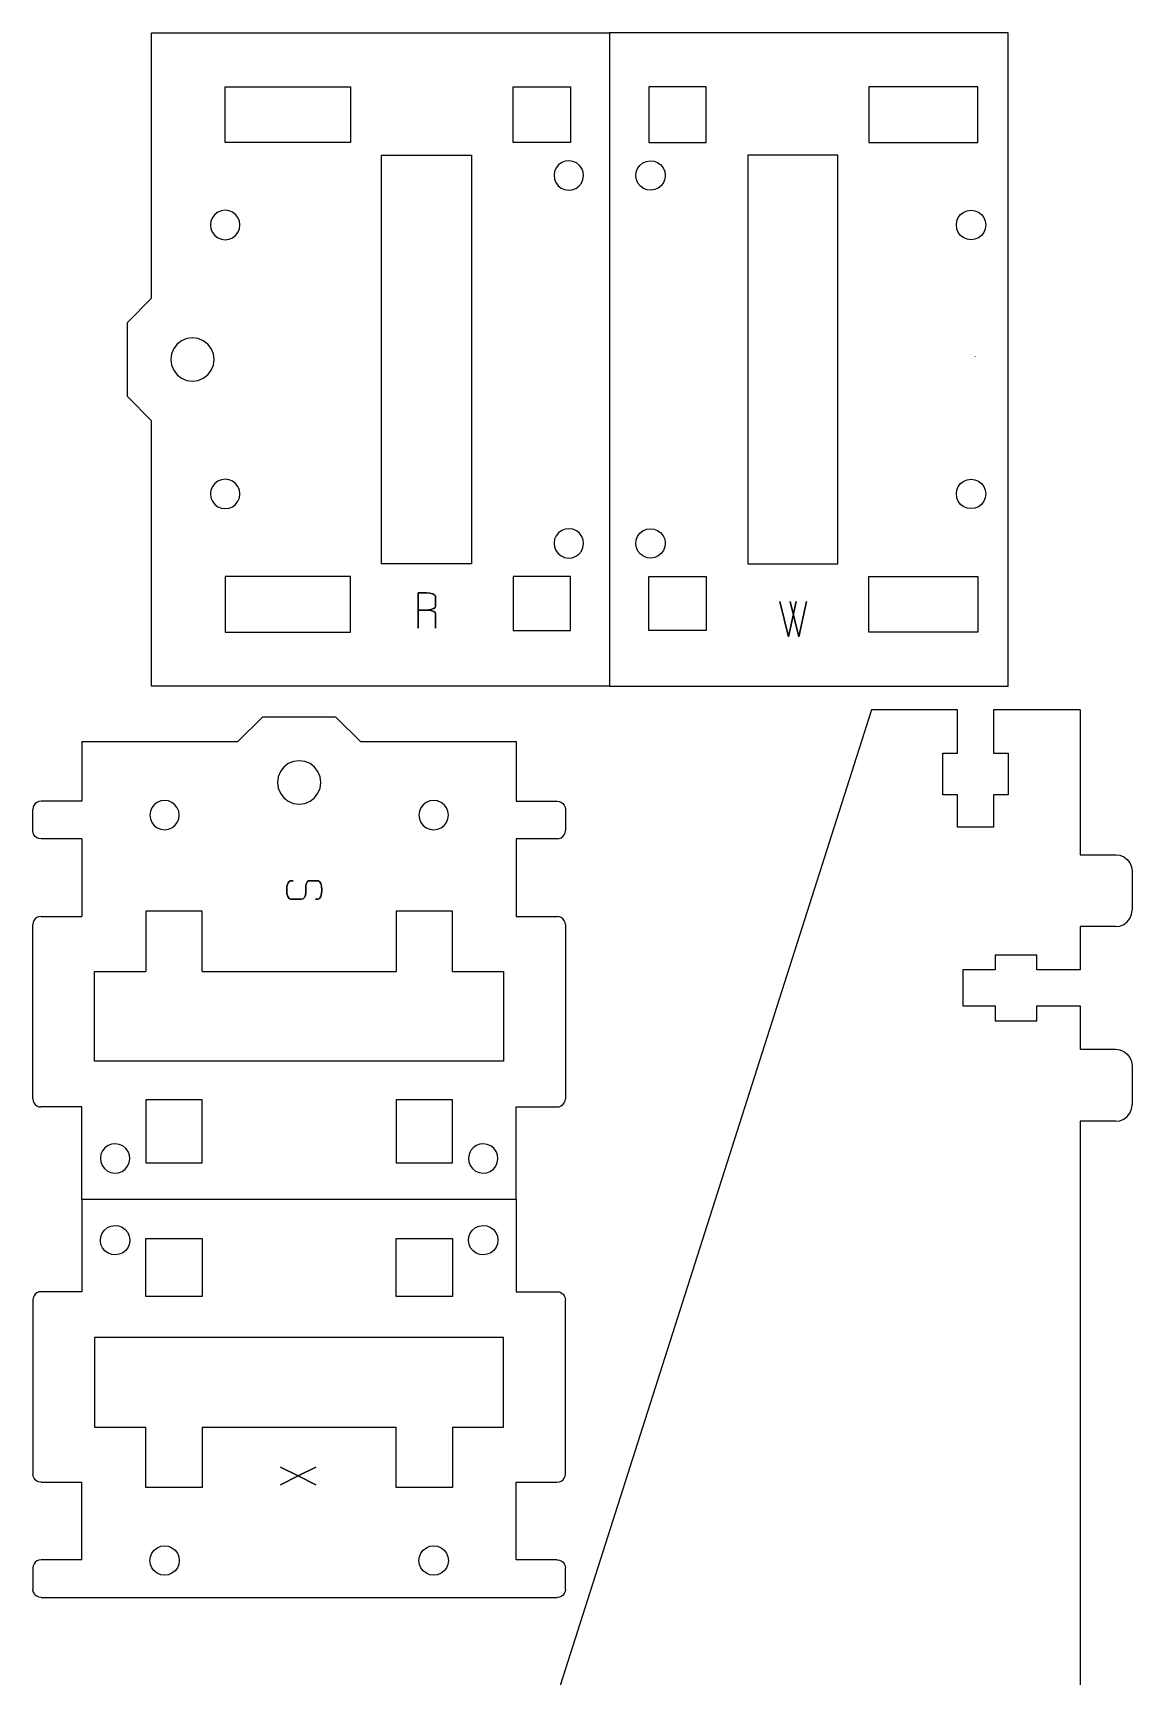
# Model space of a CAD drawing. Extents: x -950 to 1013, y 49 to 1405.
# Drawn here: x -947 to -566, y 745 to 1315 of the extents above; entities that cross this region are included whole.
import ezdxf

# ---------------------------------------------------------------- set-up
doc = ezdxf.new("R2010")
doc.units = 0
doc.layers.get('0').update_dxf_attribs({"linetype": 'CONTINUOUS'})

msp = doc.modelspace()

# ---------------------------------------------------------------- linework, layer by layer
at = {"color": 5}
for points in [[(-913.873439, 1214.258666), (-905.369519, 1222.762604), (-905.369519, 1314.777796)], [(-905.369519, 1314.777796), (-746.628055, 1314.777796)], [(-608.586497, 1314.777115), (-746.628831, 1314.777115), (-746.628831, 1088.288875), (-608.586497, 1088.288875), (-608.586497, 1314.777036)], [(-913.873439, 1214.258666), (-913.873439, 1188.808733)], [(-913.873439, 1188.808733), (-905.369519, 1180.304796)], [(-905.369519, 1088.289595), (-905.369519, 1180.304796)], [(-746.628055, 1088.289595), (-905.369519, 1088.289595)], [(-655.882112, 1080.077451), (-931.952959, 214.376939)], [(-866.966479, 1077.559861), (-875.470478, 1069.055861)], [(-841.51656, 1077.559861), (-866.97432, 1077.559861)], [(-841.51656, 1077.559861), (-833.01264, 1069.055861)], [(-626.094825, 1080.077451), (-655.882112, 1080.077451)], [(-626.094825, 1065.053835), (-626.094825, 1080.077451)], [(-583.575142, 1080.077451), (-613.622367, 1080.077451)], [(-613.622367, 1080.077451), (-613.622367, 1065.053835)], [(-583.575142, 1080.077451), (-583.575142, 1029.8117)], [(-929.501359, 1069.055861), (-929.501359, 1048.358101)], [(-929.501359, 1069.055861), (-875.470399, 1069.055861)], [(-833.01264, 1069.055861), (-778.981702, 1069.055861)], [(-778.981671, 1069.055861), (-778.981671, 1048.358101)], [(-631.197184, 1065.053835), (-626.094825, 1065.053835)], [(-631.197184, 1050.597148), (-631.197184, 1065.053835)], [(-613.622367, 1065.053835), (-608.520007, 1065.053835)], [(-608.520007, 1065.053835), (-608.520007, 1050.597148)], [(-626.094825, 1050.597148), (-631.197184, 1050.597148)], [(-626.094825, 1039.4003), (-626.094825, 1050.597148)], [(-608.520007, 1050.597148), (-613.622367, 1050.597148)], [(-613.622367, 1050.597148), (-613.622367, 1039.4003)], [(-946.412798, 1046.245621), (-946.509278, 1045.512261)], [(-946.41264, 1037.42458), (-946.509199, 1038.15826), (-946.509199, 1045.512261)], [(-946.129838, 1046.92898), (-946.412798, 1046.245621)], [(-945.679838, 1047.515859), (-946.129838, 1046.92898)], [(-945.0932, 1047.966421), (-945.679838, 1047.515859)], [(-944.410079, 1048.24986), (-945.0932, 1047.966421)], [(-943.676798, 1048.346901), (-944.410079, 1048.24986)], [(-929.501201, 1048.358101), (-943.67664, 1048.346901)], [(-778.981504, 1048.358101), (-764.808273, 1048.358101)], [(-764.808273, 1048.358101), (-764.074616, 1048.261459)], [(-764.074783, 1048.261459), (-763.39112, 1047.97834), (-762.804048, 1047.527861), (-762.353569, 1046.940741)], [(-762.3536, 1046.940741), (-762.070416, 1046.257061)], [(-762.070416, 1046.257061), (-761.973823, 1045.523461)], [(-761.973823, 1045.523461), (-761.973823, 1038.154261)], [(-946.129439, 1036.740901), (-946.41264, 1037.42458)], [(-762.353569, 1036.736901), (-762.070385, 1037.420581)], [(-762.070416, 1037.420581), (-761.973823, 1038.154261)], [(-613.622367, 1039.4003), (-626.094825, 1039.4003)], [(-945.67896, 1036.15386), (-946.129439, 1036.740901)], [(-945.091919, 1035.703381), (-945.679039, 1036.15386)], [(-944.408318, 1035.42018), (-945.091919, 1035.703381)], [(-943.674559, 1035.32362), (-944.408239, 1035.42018)], [(-929.501359, 1035.32362), (-943.674559, 1035.32362)], [(-929.501201, 1035.32362), (-929.501201, 1008.394501)], [(-778.981504, 1035.319541), (-778.981504, 1008.394501)], [(-764.808273, 1035.319541), (-778.981504, 1035.319541)], [(-764.80844, 1035.319541), (-764.074783, 1035.41618)], [(-764.074783, 1035.41618), (-763.39112, 1035.699381)], [(-763.391151, 1035.699381), (-762.804079, 1036.14986)], [(-762.804079, 1036.14986), (-762.3536, 1036.736901)], [(-583.575142, 1029.8117), (-571.24444, 1029.8117)], [(-571.24444, 1029.8117), (-569.777119, 1029.618525)], [(-569.777119, 1029.618525), (-568.409791, 1029.052165)], [(-568.409791, 1029.052165), (-567.235647, 1028.151204)], [(-567.235647, 1028.151204), (-566.334689, 1026.97706)], [(-566.334689, 1026.97706), (-565.768326, 1025.609732)], [(-565.768326, 1025.609732), (-565.575151, 1024.142411), (-565.575151, 1010.536124)], [(-566.334689, 1007.701475), (-565.768326, 1009.068803)], [(-565.768326, 1009.068803), (-565.575151, 1010.536124)], [(-946.41264, 1006.293461), (-946.509199, 1005.559861)], [(-946.509199, 945.181939), (-946.509199, 1005.559861)], [(-946.129439, 1006.977141), (-946.41264, 1006.293461)], [(-945.67896, 1007.564261), (-946.129439, 1006.977141)], [(-945.091919, 1008.01474), (-945.67896, 1007.564261)], [(-944.408239, 1008.297859), (-945.091919, 1008.01474)], [(-943.674638, 1008.394501), (-944.408318, 1008.297859)], [(-943.674638, 1008.394501), (-929.501359, 1008.394501)], [(-778.981671, 1008.394501), (-764.80844, 1008.394501)], [(-764.074783, 1008.297859), (-764.80844, 1008.394501)], [(-763.391151, 1008.01474), (-764.074817, 1008.297859)], [(-762.804048, 1007.564261), (-763.39112, 1008.01474)], [(-762.353399, 1006.977141), (-762.803881, 1007.564261)], [(-762.070416, 1006.293461), (-762.3536, 1006.977141)], [(-761.973823, 1005.559861), (-762.070416, 1006.293461)], [(-761.973823, 1005.559861), (-761.973823, 945.181939)], [(-571.24444, 1004.866835), (-583.575142, 1004.866835)], [(-583.575142, 1004.866835), (-583.575142, 989.843236)], [(-571.24444, 1004.866835), (-569.777119, 1005.06001)], [(-569.777119, 1005.06001), (-568.409791, 1005.626373)], [(-568.409791, 1005.626373), (-567.235647, 1006.527331)], [(-567.235647, 1006.527331), (-566.334689, 1007.701475)], [(-598.598759, 994.945586), (-613.055449, 994.945586)], [(-613.055449, 994.945586), (-613.055449, 989.843236)], [(-598.598759, 989.843236), (-598.598759, 994.945586)], [(-624.252297, 989.843236), (-624.252297, 977.370781)], [(-613.055449, 989.843236), (-624.252297, 989.843236)], [(-583.575142, 989.843236), (-598.598759, 989.843236)], [(-624.252297, 977.370781), (-613.055449, 977.370781)], [(-613.055449, 977.370781), (-613.055449, 972.268421)], [(-598.598759, 972.268421), (-598.598759, 977.370781)], [(-598.598759, 977.370781), (-583.575142, 977.370781)], [(-583.575142, 977.370781), (-583.575142, 962.347164)], [(-613.055449, 972.268421), (-598.598759, 972.268421)], [(-583.575142, 962.347164), (-571.24444, 962.347164)], [(-571.24444, 962.347164), (-569.777119, 962.153989)], [(-569.777119, 962.153989), (-568.409791, 961.587626)], [(-568.409791, 961.587626), (-567.235647, 960.686669)], [(-567.235647, 960.686669), (-566.334689, 959.512516)], [(-566.334689, 959.512516), (-565.768326, 958.145196)], [(-565.768326, 958.145196), (-565.575151, 956.677876), (-565.575151, 943.071588)], [(-946.509199, 945.181939), (-946.41264, 944.448341)], [(-946.41264, 944.448259), (-946.129439, 943.764659)], [(-946.12928, 943.764659), (-945.678802, 943.177541)], [(-945.678802, 943.177541), (-945.09176, 942.727059)], [(-945.09176, 942.727059), (-944.408081, 942.443861)], [(-944.408081, 942.443861), (-943.674401, 942.347299)], [(-929.501359, 942.347299), (-943.674559, 942.347299)], [(-929.501359, 910.31586), (-929.501359, 942.347299)], [(-778.981671, 942.347299), (-764.80844, 942.347299)], [(-778.981671, 910.31586), (-778.981671, 942.347299)], [(-764.808471, 942.347299), (-764.074817, 942.443861), (-763.391151, 942.727059)], [(-763.39112, 942.727059), (-762.804048, 943.177541)], [(-762.804048, 943.177541), (-762.353569, 943.764659)], [(-762.3536, 943.764659), (-762.070416, 944.448341)], [(-762.070416, 944.448259), (-761.973823, 945.181939)], [(-567.235647, 939.062795), (-566.334689, 940.236948)], [(-566.334689, 940.236948), (-565.768326, 941.604268)], [(-565.768326, 941.604268), (-565.575151, 943.071588)], [(-583.575142, 937.402299), (-583.575142, 619.164204)], [(-571.24444, 937.402299), (-583.575142, 937.402299)], [(-571.24444, 937.402299), (-569.777119, 937.595475)], [(-569.777119, 937.595475), (-568.409791, 938.161842)], [(-568.409791, 938.161842), (-567.235647, 939.062795)], [(-929.49296, 910.319814), (-929.49296, 878.288318)], [(-778.973321, 910.319814), (-778.973321, 878.288318)], [(-945.08352, 877.908543), (-945.67064, 877.45807)], [(-944.39984, 878.191727), (-945.08352, 877.908543)], [(-943.66616, 878.288318), (-944.39984, 878.191727)], [(-929.49296, 878.288318), (-943.66616, 878.288318)], [(-778.973321, 878.288318), (-764.800042, 878.288318)], [(-764.800042, 878.288318), (-764.066441, 878.191727)], [(-764.066441, 878.191727), (-763.382761, 877.908543)], [(-763.382761, 877.908543), (-762.795641, 877.45807)], [(-946.40432, 876.187335), (-946.5008, 875.453669), (-946.5008, 815.075719)], [(-946.12104, 876.870989), (-946.40432, 876.187335)], [(-945.67064, 877.45807), (-946.12104, 876.870989)], [(-762.795641, 877.45807), (-762.345241, 876.870989)], [(-762.345241, 876.870989), (-762.06204, 876.187335)], [(-762.06204, 876.187335), (-761.965402, 875.453669)], [(-762.06204, 814.342053), (-761.965402, 815.075719), (-761.965402, 875.453669)], [(-946.40432, 814.342053), (-946.5008, 815.075719)], [(-946.12104, 813.658399), (-946.40432, 814.342053)], [(-945.67064, 813.071319), (-946.12104, 813.658399)], [(-945.08352, 812.620837), (-945.67064, 813.071319)], [(-944.39984, 812.337661), (-945.08352, 812.620837)], [(-943.66616, 812.241071), (-944.39984, 812.337661)], [(-943.66616, 812.241071), (-929.49296, 812.241071)], [(-929.49296, 785.311931), (-929.49296, 812.241071)], [(-778.973321, 785.315971), (-778.973321, 812.241071)], [(-778.973321, 812.241071), (-764.800042, 812.241071)], [(-764.800042, 812.241071), (-764.066441, 812.337661)], [(-764.066441, 812.337661), (-763.382761, 812.620837)], [(-763.382761, 812.620837), (-762.795641, 813.071319)], [(-762.795641, 813.071319), (-762.345241, 813.658399)], [(-762.345241, 813.658399), (-762.06204, 814.342053)], [(-946.40432, 783.210949), (-946.5008, 782.477291), (-946.5008, 775.123268)], [(-946.12104, 783.894611), (-946.40432, 783.210949)], [(-945.67064, 784.481684), (-946.12104, 783.894611)], [(-945.08352, 784.932162), (-945.67064, 784.481684)], [(-944.39984, 785.215346), (-945.08352, 784.932162)], [(-943.66616, 785.311931), (-944.39984, 785.215346)], [(-929.49296, 785.311931), (-943.66616, 785.311931)], [(-764.800042, 785.315971), (-778.973321, 785.315971)], [(-764.800042, 785.315971), (-764.066441, 785.21938)], [(-764.066441, 785.21938), (-763.382761, 784.936197)], [(-763.382761, 784.936197), (-762.795641, 784.485717)], [(-762.795641, 784.485717), (-762.345241, 783.898645)], [(-762.345241, 783.898645), (-762.06204, 783.21498)], [(-762.06204, 783.21498), (-761.965402, 782.481325)], [(-761.965402, 775.112125), (-761.965402, 782.481325)], [(-946.40432, 774.389965), (-946.5008, 775.123268)], [(-761.965402, 775.112125), (-762.06204, 774.378451)], [(-946.12144, 773.706589), (-946.40432, 774.389965)], [(-945.67136, 773.119661), (-946.12144, 773.706589)], [(-945.084802, 772.669131), (-945.67136, 773.119661)], [(-944.401601, 772.385692), (-945.084802, 772.669131)], [(-943.6684, 772.28862), (-944.401601, 772.385692)], [(-943.6684, 772.28862), (-764.800042, 772.277499)], [(-764.066441, 772.374059), (-764.800042, 772.277468)], [(-763.382761, 772.657242), (-764.066441, 772.374059)], [(-762.795641, 773.107716), (-763.382761, 772.657242)], [(-762.345241, 773.694788), (-762.795641, 773.107716)], [(-762.06204, 774.378451), (-762.345241, 773.694788)]]:
    msp.add_lwpolyline(points, dxfattribs=at)
at = {"color": 7}
for points in [[(-879.857759, 1296.069131), (-836.4528, 1296.069131)], [(-879.857759, 1276.793541), (-879.857759, 1296.069131)], [(-836.4528, 1296.069131), (-836.4528, 1276.793541)], [(-780.076857, 1296.069131), (-760.234377, 1296.069131)], [(-780.076857, 1276.793541), (-780.076857, 1296.069131)], [(-760.234377, 1296.069131), (-760.234377, 1276.793541)], [(-733.022535, 1296.068397), (-733.022535, 1276.792795)], [(-713.180015, 1296.068397), (-733.022535, 1296.068397)], [(-713.180015, 1276.792795), (-713.180015, 1296.068397)], [(-656.805367, 1296.068397), (-656.805367, 1276.792795)], [(-619.069785, 1296.068397), (-656.805367, 1296.068397)], [(-619.069785, 1276.792795), (-619.069785, 1296.068397)], [(-836.4528, 1276.793541), (-879.85768, 1276.793541)], [(-760.234377, 1276.793541), (-780.076857, 1276.793541)], [(-733.022535, 1276.792795), (-713.180015, 1276.792795)], [(-656.805367, 1276.792795), (-619.069785, 1276.792795)], [(-825.66648, 1272.399812), (-794.484057, 1272.399812)], [(-825.66648, 1130.667579), (-825.66648, 1272.399812)], [(-794.484057, 1272.399812), (-794.484057, 1130.667579)], [(-698.772815, 1272.399117), (-698.772815, 1130.666877)], [(-667.591727, 1272.399117), (-698.772815, 1272.399117)], [(-667.591727, 1130.666877), (-667.591727, 1272.399117)], [(-765.698615, 1266.744997), (-765.902296, 1265.428684)], [(-765.902296, 1265.428684), (-765.758375, 1264.104499)], [(-765.161175, 1267.963739), (-765.698615, 1266.744997)], [(-764.326616, 1269.00186), (-765.161175, 1267.963739)], [(-763.251818, 1269.788596), (-764.326616, 1269.00186)], [(-762.009976, 1270.270346), (-763.251818, 1269.788596)], [(-760.685817, 1270.414284), (-762.009976, 1270.270346)], [(-759.369495, 1270.210586), (-760.685817, 1270.414284)], [(-758.150776, 1269.673141), (-759.369495, 1270.210586)], [(-757.112615, 1268.838581), (-758.150776, 1269.673141)], [(-756.325896, 1267.763763), (-757.112615, 1268.838581)], [(-755.844137, 1266.521956), (-756.325896, 1267.763763)], [(-755.903897, 1263.881452), (-755.700216, 1265.197771)], [(-755.700216, 1265.197771), (-755.844137, 1266.521956)], [(-737.556664, 1265.197037), (-737.412726, 1266.521275)], [(-737.352966, 1263.880715), (-737.556664, 1265.197037)], [(-737.412726, 1266.521275), (-736.930976, 1267.763037)], [(-736.930976, 1267.763037), (-736.14424, 1268.837836), (-735.106118, 1269.672395), (-733.887377, 1270.209835), (-732.571064, 1270.413595), (-731.246879, 1270.269595), (-730.005063, 1269.787915)], [(-730.005063, 1269.787915), (-728.930256, 1269.001117), (-728.095689, 1267.963036), (-727.558248, 1266.744317), (-727.354554, 1265.427995), (-727.49848, 1264.103757), (-727.980234, 1262.861997), (-728.766975, 1261.787196)], [(-765.758375, 1264.104499), (-765.276616, 1262.862683)], [(-765.276616, 1262.862675), (-764.489897, 1261.787868)], [(-764.489897, 1261.787868), (-763.451816, 1260.9533)], [(-763.451816, 1260.9533), (-762.233018, 1260.41586)], [(-762.233018, 1260.41586), (-760.916775, 1260.212165)], [(-760.916775, 1260.21217), (-759.592536, 1260.3561)], [(-759.592536, 1260.3561), (-758.350778, 1260.83785)], [(-758.350778, 1260.83785), (-757.275897, 1261.624595)], [(-757.275897, 1261.624595), (-756.441338, 1262.662708)], [(-756.441338, 1262.662708), (-755.903897, 1263.881452)], [(-732.340151, 1260.211437), (-733.664336, 1260.355357), (-734.906143, 1260.837117), (-735.980962, 1261.623915), (-736.815521, 1262.661996), (-737.352966, 1263.880715)], [(-731.023832, 1260.415117), (-732.340151, 1260.211437)], [(-729.805087, 1260.952637), (-731.023832, 1260.415117)], [(-728.766975, 1261.787196), (-729.805087, 1260.952637)], [(-874.9292, 1246.843029), (-874.75536, 1248.16362), (-874.9292, 1249.484213), (-875.43896, 1250.714804), (-876.249839, 1251.771531), (-877.306561, 1252.582396), (-878.53712, 1253.092125), (-879.85768, 1253.265979), (-881.178322, 1253.092125), (-882.408881, 1252.582396), (-883.465679, 1251.771531), (-884.276482, 1250.714804), (-884.786242, 1249.484213), (-884.960078, 1248.16362), (-884.786242, 1246.843029), (-884.276482, 1245.612436), (-883.4656, 1244.555708)], [(-624.994911, 1244.554957), (-625.805776, 1245.611755), (-626.315505, 1246.842315), (-626.489359, 1248.162877), (-626.315505, 1249.483516), (-625.805776, 1250.714075), (-624.994911, 1251.770797), (-623.938184, 1252.581676), (-622.707585, 1253.091436), (-621.387, 1253.265276), (-620.066406, 1253.091436), (-618.835816, 1252.581676)], [(-618.835816, 1252.581676), (-617.779089, 1251.770797), (-616.968224, 1250.714075), (-616.458495, 1249.483516), (-616.284641, 1248.162877), (-616.458495, 1246.842315), (-616.968224, 1245.611755)], [(-883.465679, 1244.555708), (-882.408881, 1243.744844)], [(-882.408881, 1243.744844), (-881.178322, 1243.235115)], [(-881.178322, 1243.235115), (-879.85768, 1243.06126)], [(-879.857759, 1243.06126), (-878.53712, 1243.235115)], [(-878.53712, 1243.235115), (-877.306561, 1243.744844)], [(-877.306561, 1243.744844), (-876.249839, 1244.555708)], [(-876.249839, 1244.555708), (-875.43896, 1245.612436)], [(-875.43896, 1245.612436), (-874.9292, 1246.843029)], [(-616.968224, 1245.611755), (-617.779089, 1244.554957), (-618.835816, 1243.744155), (-620.066406, 1243.234395), (-621.387, 1243.060557), (-622.707585, 1243.234395), (-623.938184, 1243.744155), (-624.994911, 1244.554957)], [(-894.961542, 1208.051305), (-896.518383, 1206.856709), (-897.712917, 1205.299891), (-898.46388, 1203.486928), (-898.72011, 1201.541383)], [(-893.148625, 1208.802254), (-894.961542, 1208.051305)], [(-891.203049, 1209.05839), (-893.148625, 1208.802254)], [(-889.257475, 1208.802254), (-891.203049, 1209.05839)], [(-887.444558, 1208.051305), (-889.257475, 1208.802254)], [(-883.942217, 1203.486928), (-884.693182, 1205.299891), (-885.887717, 1206.856709), (-887.444558, 1208.051305)], [(-883.685988, 1201.541383), (-883.942217, 1203.486928)], [(-620.023961, 1202.647995), (-620.03444, 1202.568795)], [(-620.034432, 1202.727515), (-620.023952, 1202.648315)], [(-898.72011, 1201.541383), (-898.46388, 1199.595838)], [(-898.46388, 1199.595838), (-897.712917, 1197.782878)], [(-897.712917, 1197.782878), (-896.518383, 1196.226051), (-894.961542, 1195.031463)], [(-885.887717, 1196.226051), (-884.693182, 1197.782878)], [(-884.693182, 1197.782878), (-883.942217, 1199.595838)], [(-883.942217, 1199.595838), (-883.685988, 1201.541383)], [(-894.961542, 1195.031463), (-893.148625, 1194.280515)], [(-893.148625, 1194.280515), (-891.203049, 1194.02437), (-889.257475, 1194.280515)], [(-889.257475, 1194.280515), (-887.444558, 1195.031463)], [(-887.444558, 1195.031463), (-885.887717, 1196.226051)], [(-884.276482, 1157.454947), (-884.786242, 1156.224357)], [(-883.465679, 1158.511683), (-884.276482, 1157.454947)], [(-882.408881, 1159.322548), (-883.465679, 1158.511683)], [(-881.178322, 1159.832277), (-882.408881, 1159.322548)], [(-879.857759, 1160.006131), (-881.178322, 1159.832277)], [(-878.53712, 1159.832277), (-879.85768, 1160.006131)], [(-877.306561, 1159.322548), (-878.53712, 1159.832277)], [(-876.249839, 1158.511683), (-877.306561, 1159.322548)], [(-875.43896, 1157.454947), (-876.249839, 1158.511683)], [(-874.9292, 1156.224357), (-875.43896, 1157.454947)], [(-618.835816, 1150.484315), (-620.066406, 1149.974555), (-621.387, 1149.800715), (-622.707585, 1149.974555), (-623.938184, 1150.484315), (-624.994911, 1151.295117), (-625.805776, 1152.351916), (-626.315505, 1153.582475), (-626.489359, 1154.903037), (-626.315505, 1156.223676), (-625.805776, 1157.454235), (-624.994911, 1158.510957), (-623.938184, 1159.321836), (-622.707585, 1159.831596), (-621.387, 1160.005437), (-620.066406, 1159.831596)], [(-620.066406, 1159.831596), (-618.835816, 1159.321836), (-617.779089, 1158.510957), (-616.968224, 1157.454235)], [(-616.968224, 1157.454235), (-616.458495, 1156.223676), (-616.284641, 1154.903037), (-616.458495, 1153.582475), (-616.968224, 1152.351916)], [(-884.786242, 1156.224357), (-884.960078, 1154.903771)], [(-884.960078, 1154.903771), (-884.786242, 1153.583181)], [(-884.786242, 1153.583181), (-884.276482, 1152.352588), (-883.4656, 1151.295851), (-882.408881, 1150.484995), (-881.178322, 1149.975266), (-879.85768, 1149.801412), (-878.53712, 1149.975266), (-877.306561, 1150.484995), (-876.249839, 1151.295851), (-875.43896, 1152.352588), (-874.9292, 1153.583181), (-874.75536, 1154.903771)], [(-874.75536, 1154.903771), (-874.9292, 1156.224357)], [(-617.779089, 1151.295117), (-618.835816, 1150.484315)], [(-616.968224, 1152.351916), (-617.779089, 1151.295117)], [(-765.696376, 1139.193547), (-765.902138, 1137.877549), (-765.760298, 1136.55314), (-765.280457, 1135.310587), (-764.495416, 1134.234547), (-763.458537, 1133.398372), (-762.240696, 1132.859035), (-760.924695, 1132.653291), (-759.600295, 1132.795165), (-758.357736, 1133.274989), (-757.281657, 1134.060052), (-756.445496, 1135.096875), (-755.906136, 1136.31478), (-755.700375, 1137.630779), (-755.842298, 1138.955179), (-756.322135, 1140.19774), (-757.107176, 1141.27378), (-758.143976, 1142.109955), (-759.361895, 1142.649292), (-760.677897, 1142.855037), (-762.002297, 1142.713165), (-763.244855, 1142.233339), (-764.320856, 1141.448267), (-765.157096, 1140.411453), (-765.696376, 1139.193547)], [(-737.55648, 1137.630076), (-737.414609, 1138.954476), (-736.934782, 1140.197037), (-736.149714, 1141.273035), (-735.112896, 1142.109275), (-733.894991, 1142.648555), (-732.578993, 1142.854317), (-731.254584, 1142.712477), (-730.012031, 1142.232636), (-728.935991, 1141.447595), (-728.099816, 1140.410716)], [(-728.099816, 1140.410716), (-727.560479, 1139.192875), (-727.354735, 1137.876877), (-727.496609, 1136.552477), (-727.976432, 1135.309915), (-728.761496, 1134.233836), (-729.798313, 1133.397675), (-731.016224, 1132.858315)], [(-737.350736, 1136.314077), (-737.55648, 1137.630076)], [(-734.899184, 1133.274317), (-735.975215, 1134.059355), (-736.811399, 1135.096155), (-737.350736, 1136.314077)], [(-794.484057, 1130.667579), (-825.66648, 1130.667579)], [(-733.656622, 1132.794477), (-734.899184, 1133.274317)], [(-732.332225, 1132.652557), (-733.656622, 1132.794477)], [(-731.016224, 1132.858315), (-732.332225, 1132.652557)], [(-698.772815, 1130.666877), (-667.591727, 1130.666877)], [(-879.857759, 1106.99826), (-836.4528, 1106.99826), (-836.4528, 1126.273853), (-879.85768, 1126.273853), (-879.857759, 1106.99826)], [(-760.234377, 1126.273853), (-780.076857, 1126.273853), (-780.076857, 1107.565189), (-760.234377, 1107.565189), (-760.234377, 1126.273853)], [(-733.022535, 1107.564477), (-733.022535, 1126.273116), (-713.180015, 1126.273116), (-713.180015, 1107.564477), (-733.022535, 1107.564477)], [(-619.069785, 1106.997517), (-656.805367, 1106.997517), (-656.805367, 1126.273116), (-619.069785, 1126.273116), (-619.069785, 1106.997517)], [(-857.992175, 1061.394199), (-859.549002, 1060.199665), (-860.743587, 1058.642825)], [(-856.179213, 1062.145165), (-857.992175, 1061.394199)], [(-854.233668, 1062.401394), (-856.179213, 1062.145165)], [(-847.723748, 1058.642825), (-848.918342, 1060.199665), (-850.47516, 1061.394199), (-852.288123, 1062.145165), (-854.233668, 1062.401394)], [(-861.494539, 1056.829907), (-861.750683, 1054.884333), (-861.494539, 1052.938757)], [(-860.743587, 1058.642825), (-861.494539, 1056.829907)], [(-846.972797, 1056.829907), (-847.723748, 1058.642825)], [(-846.716661, 1054.884333), (-846.972797, 1056.829907)], [(-846.972797, 1052.938757), (-846.716661, 1054.884333)], [(-902.191838, 1048.472581), (-903.42248, 1047.962821)], [(-900.871279, 1048.646421), (-902.191838, 1048.472581)], [(-899.55072, 1048.472581), (-900.871279, 1048.646421)], [(-898.320082, 1047.962821), (-899.55072, 1048.472581)], [(-861.494539, 1052.938757), (-860.743587, 1051.12584)], [(-860.743587, 1051.12584), (-859.549002, 1049.568999)], [(-859.549002, 1049.568999), (-857.992175, 1048.374465)], [(-852.288123, 1047.623502), (-850.47516, 1048.374465), (-848.918342, 1049.568999), (-847.723748, 1051.12584)], [(-847.723748, 1051.12584), (-846.972797, 1052.938757)], [(-808.931999, 1048.472581), (-810.162641, 1047.962821)], [(-807.61144, 1048.646421), (-808.931999, 1048.472581)], [(-806.290801, 1048.472581), (-807.61144, 1048.646421)], [(-805.060238, 1047.962821), (-806.290801, 1048.472581)], [(-905.799758, 1044.864661), (-905.973599, 1043.544101)], [(-905.973599, 1043.544101), (-905.799758, 1042.22346)], [(-905.290081, 1046.095299), (-905.799758, 1044.864661)], [(-904.479199, 1047.152021), (-905.290081, 1046.095299)], [(-903.42248, 1047.962821), (-904.479199, 1047.152021)], [(-897.263359, 1047.152021), (-898.320082, 1047.962821)], [(-896.452481, 1046.095299), (-897.263359, 1047.152021)], [(-895.9428, 1044.864661), (-896.452481, 1046.095299)], [(-895.76888, 1043.544101), (-895.9428, 1044.864661)], [(-895.9428, 1042.22346), (-895.76888, 1043.544101)], [(-857.992175, 1048.374465), (-856.179213, 1047.623502)], [(-856.179213, 1047.623502), (-854.233668, 1047.367273)], [(-854.233668, 1047.367273), (-852.288123, 1047.623502)], [(-812.539919, 1044.864661), (-812.713759, 1043.544101)], [(-812.713759, 1043.544101), (-812.539919, 1042.22346)], [(-812.030242, 1046.095299), (-812.539919, 1044.864661)], [(-811.21936, 1047.152021), (-812.030242, 1046.095299)], [(-810.162641, 1047.962821), (-811.21936, 1047.152021)], [(-804.00352, 1047.152021), (-805.060238, 1047.962821)], [(-803.192641, 1046.095299), (-804.00352, 1047.152021)], [(-802.68296, 1044.864661), (-803.192641, 1046.095299)], [(-802.509041, 1043.544101), (-802.68296, 1044.864661)], [(-802.68296, 1042.22346), (-802.509041, 1043.544101)], [(-905.799758, 1042.22346), (-905.290081, 1040.9929)], [(-905.290081, 1040.9929), (-904.479199, 1039.936181)], [(-904.479199, 1039.936181), (-903.42248, 1039.1253)], [(-903.42248, 1039.1253), (-902.191838, 1038.615619)], [(-902.191838, 1038.615619), (-900.871279, 1038.441699)], [(-900.871279, 1038.441699), (-899.55072, 1038.615619)], [(-899.55072, 1038.615619), (-898.320082, 1039.1253)], [(-898.320082, 1039.1253), (-897.263359, 1039.936181)], [(-897.263359, 1039.936181), (-896.452481, 1040.9929)], [(-896.452481, 1040.9929), (-895.9428, 1042.22346)], [(-812.539919, 1042.22346), (-812.030242, 1040.9929)], [(-812.030242, 1040.9929), (-811.21936, 1039.936181)], [(-811.21936, 1039.936181), (-810.162641, 1039.1253)], [(-810.162641, 1039.1253), (-808.931999, 1038.615619)], [(-808.931999, 1038.615619), (-807.61144, 1038.441699)], [(-807.61144, 1038.441699), (-806.290801, 1038.615619)], [(-806.290801, 1038.615619), (-805.060238, 1039.1253)], [(-805.060238, 1039.1253), (-804.00352, 1039.936181)], [(-804.00352, 1039.936181), (-803.192641, 1040.9929)], [(-803.192641, 1040.9929), (-802.68296, 1042.22346)], [(-887.831921, 1010.239861), (-907.390958, 1010.239861), (-907.390958, 989.352819)], [(-887.831921, 989.352819), (-887.831921, 1010.239861)], [(-820.650802, 1010.239861), (-820.650802, 989.352819)], [(-801.09176, 1010.239861), (-820.650802, 1010.239861)], [(-801.09176, 989.352819), (-801.09176, 1010.239861)], [(-925.10744, 989.352819), (-907.390958, 989.352819)], [(-783.375234, 989.352819), (-783.375234, 958.171859), (-925.10744, 958.171859), (-925.10744, 989.352819)], [(-887.831921, 989.352819), (-820.650802, 989.352819)], [(-801.09176, 989.352819), (-783.375234, 989.352819)], [(-907.390958, 944.848979), (-907.390958, 923.022261), (-887.831921, 923.022261)], [(-887.831921, 944.848979), (-907.390958, 944.848979)], [(-887.831921, 923.022261), (-887.831921, 944.848979)], [(-820.650802, 944.848979), (-820.650802, 923.022261)], [(-801.09176, 923.022261), (-801.09176, 944.848979), (-820.650802, 944.848979)], [(-920.45704, 928.972259), (-921.534401, 928.188981)], [(-919.213679, 929.450021), (-920.45704, 928.972259)], [(-917.889041, 929.589701), (-919.213679, 929.450021)], [(-916.57336, 929.382021), (-917.889041, 929.589939)], [(-915.356401, 928.84066), (-916.57336, 929.382021)], [(-914.320958, 928.002739), (-915.356401, 928.84066)], [(-792.91264, 928.96386), (-793.987384, 928.177061)], [(-791.670864, 929.445701), (-792.91264, 928.96386)], [(-790.346687, 929.589781), (-791.670864, 929.445701)], [(-789.03036, 929.3865), (-790.346687, 929.590101)], [(-787.811576, 928.849221), (-789.03036, 929.3865)], [(-786.773463, 928.014659), (-787.811646, 928.849139)], [(-922.9136, 925.93658), (-923.121518, 924.620899)], [(-923.121518, 924.620899), (-922.981838, 923.296261)], [(-922.981838, 923.296261), (-922.504079, 922.0529)], [(-922.37224, 927.153539), (-922.9136, 925.93658)], [(-921.534401, 928.188981), (-922.37224, 927.153539)], [(-913.537681, 926.92546), (-914.320958, 928.002739)], [(-913.059922, 925.6821), (-913.537681, 926.92546)], [(-913.12816, 923.04178), (-912.920242, 924.357461)], [(-912.920242, 924.357461), (-913.059922, 925.6821)], [(-795.562849, 924.603781), (-795.418815, 923.279539)], [(-795.359217, 925.920099), (-795.562806, 924.603781)], [(-795.418815, 923.279539), (-794.936959, 922.03778)], [(-794.821873, 927.138901), (-795.359217, 925.920099)], [(-793.987384, 928.177061), (-794.821873, 927.138901)], [(-785.986639, 926.93994), (-786.773463, 928.014659)], [(-786.101664, 921.838901), (-785.564311, 923.05762)], [(-785.504792, 925.698181), (-785.986639, 926.93994)], [(-785.564311, 923.05762), (-785.360722, 924.374021)], [(-785.360753, 924.374021), (-785.504792, 925.698181)], [(-922.504079, 922.0529), (-921.720802, 920.975539)], [(-921.720802, 920.975539), (-920.685359, 920.1377)], [(-920.685359, 920.1377), (-919.4684, 919.596339)], [(-919.4684, 919.596339), (-918.152719, 919.388421)], [(-918.152719, 919.388659), (-916.828081, 919.528339)], [(-916.828081, 919.528339), (-915.58472, 920.006099)], [(-915.58472, 920.006099), (-914.507359, 920.789379)], [(-914.507359, 920.789379), (-913.66952, 921.824819)], [(-913.66952, 921.824819), (-913.12816, 923.04178)], [(-820.650802, 923.022261), (-801.09176, 923.022261)], [(-794.936959, 922.03778), (-794.150135, 920.963061)], [(-794.150135, 920.963061), (-793.111961, 920.128581)], [(-793.111961, 920.128581), (-791.893176, 919.59122)], [(-791.893176, 919.59122), (-790.576841, 919.387619)], [(-790.576841, 919.387939), (-789.252664, 919.532021)], [(-789.252664, 919.532021), (-788.010897, 920.01386)], [(-788.010897, 920.01386), (-786.936144, 920.800661)], [(-786.936144, 920.800661), (-786.101664, 921.838901)], [(-778.981671, 910.31586), (-929.501359, 910.31586)], [(-921.71264, 899.660061), (-920.677118, 900.497959)], [(-920.677118, 900.497959), (-919.46016, 901.039317)], [(-919.46016, 901.039317), (-918.144479, 901.247238)], [(-918.144479, 901.247238), (-916.819841, 901.107567)], [(-916.819841, 901.107567), (-915.57648, 900.629807)], [(-915.57648, 900.629807), (-914.499119, 899.846518)], [(-785.978399, 893.695694), (-786.7652, 892.620941), (-787.80344, 891.786461), (-789.022159, 891.249109), (-790.33856, 891.045519), (-791.66272, 891.189558), (-792.904478, 891.671405), (-793.979201, 892.458229), (-794.813681, 893.496413), (-795.351038, 894.715197), (-795.55464, 896.031527), (-795.41064, 897.355701), (-794.928719, 898.597477), (-794.141921, 899.672221), (-793.10376, 900.50671), (-791.884958, 901.044054), (-790.56864, 901.247647)], [(-790.56864, 901.247647), (-789.244481, 901.103613)], [(-789.244481, 901.103613), (-788.002718, 900.621757)], [(-788.002718, 900.621757), (-786.92792, 899.834933)], [(-923.113282, 896.014743), (-922.973602, 897.339381)], [(-922.90536, 894.699085), (-923.113282, 896.014743)], [(-922.973602, 897.339381), (-922.495838, 898.582734)], [(-922.363999, 893.482078), (-922.90536, 894.699085)], [(-922.495838, 898.582734), (-921.71264, 899.660061)], [(-914.499119, 899.846518), (-913.66128, 898.811093)], [(-913.66128, 898.811093), (-913.119919, 897.594077)], [(-913.05176, 894.953789), (-913.529441, 893.710429)], [(-913.119919, 897.594077), (-912.91208, 896.27843)], [(-912.91208, 896.27843), (-913.05176, 894.953789)], [(-907.382722, 896.763005), (-887.82368, 896.763005), (-887.82368, 876.637023), (-907.382722, 876.637023), (-907.382722, 896.763005)], [(-801.08352, 876.637023), (-820.64264, 876.637023), (-820.64264, 896.763005), (-801.08352, 896.763005), (-801.08352, 876.637023)], [(-786.92792, 899.834933), (-786.09344, 898.796758)], [(-786.09344, 898.796758), (-785.556079, 897.577965)], [(-785.49656, 894.937461), (-785.978399, 893.695694)], [(-785.556079, 897.577965), (-785.35256, 896.261638)], [(-785.35256, 896.261638), (-785.49656, 894.937461)], [(-921.52616, 892.446647), (-922.363999, 893.482078)], [(-916.565119, 891.253845), (-917.8808, 891.045927), (-919.205438, 891.185598), (-920.448799, 891.663358), (-921.52616, 892.446647)], [(-914.312722, 892.633101), (-915.348161, 891.795206), (-916.565119, 891.253845)], [(-913.529441, 893.710429), (-914.312722, 892.633101)], [(-783.366959, 862.463798), (-925.0992, 862.463798)], [(-925.0992, 862.463798), (-925.0992, 831.282709)], [(-783.366959, 831.282709), (-783.366959, 862.463798)], [(-925.0992, 831.282709), (-907.382722, 831.282709)], [(-907.382722, 810.395725), (-907.382722, 831.282709)], [(-887.82368, 831.282709), (-820.64264, 831.282709)], [(-887.82368, 831.282709), (-887.82368, 810.395725)], [(-820.64264, 810.395725), (-820.64264, 831.282709)], [(-801.08352, 831.282709), (-783.366959, 831.282709)], [(-801.08352, 831.282709), (-801.08352, 810.395725)], [(-887.82368, 810.395725), (-907.382722, 810.395725)], [(-801.08352, 810.395725), (-820.64264, 810.395725)], [(-905.965358, 785.077971), (-905.791522, 786.398573)], [(-905.791522, 786.398573), (-905.281841, 787.629155)], [(-905.281841, 787.629155), (-904.470959, 788.685891)], [(-904.470959, 788.685891), (-903.41424, 789.496747)], [(-903.41424, 789.496747), (-902.183602, 790.006476)], [(-902.183602, 790.006476), (-900.863039, 790.180339)], [(-900.863039, 790.180339), (-899.5424, 790.006476)], [(-899.5424, 790.006476), (-898.31192, 789.496747)], [(-898.31192, 789.496747), (-897.255119, 788.685891)], [(-897.255119, 788.685891), (-896.44424, 787.629155)], [(-896.44424, 787.629155), (-895.93456, 786.398573)], [(-895.93456, 786.398573), (-895.76064, 785.077971)], [(-812.531678, 783.757389), (-812.705519, 785.077971), (-812.531678, 786.398573), (-812.02208, 787.629155), (-811.211119, 788.685891)], [(-811.211119, 788.685891), (-810.1544, 789.496747)], [(-810.1544, 789.496747), (-808.923758, 790.006476)], [(-808.923758, 790.006476), (-807.603199, 790.180339)], [(-807.603199, 790.180339), (-806.282561, 790.006476)], [(-806.282561, 790.006476), (-805.052002, 789.496747)], [(-805.052002, 789.496747), (-803.995279, 788.685891)], [(-803.995279, 788.685891), (-803.184401, 787.629155)], [(-803.184401, 787.629155), (-802.67472, 786.398573), (-802.5008, 785.077971), (-802.67472, 783.757389), (-803.184401, 782.526796), (-803.995279, 781.47006)], [(-904.470959, 781.47006), (-905.281841, 782.526796), (-905.791522, 783.757389), (-905.965358, 785.077971)], [(-903.41424, 780.659195), (-904.470959, 781.47006)], [(-902.183602, 780.149469), (-903.41424, 780.659195)], [(-898.31192, 780.659195), (-899.5424, 780.149469)], [(-897.255119, 781.47006), (-898.31192, 780.659195)], [(-896.44424, 782.526796), (-897.255119, 781.47006)], [(-895.76064, 785.077971), (-895.93456, 783.757389), (-896.44424, 782.526796)], [(-812.02208, 782.526796), (-812.531678, 783.757389)], [(-811.211119, 781.47006), (-812.02208, 782.526796)], [(-810.1544, 780.659195), (-811.211119, 781.47006)], [(-808.923758, 780.149469), (-810.1544, 780.659195)], [(-803.995279, 781.47006), (-805.052002, 780.659195), (-806.282561, 780.149469)], [(-900.863039, 779.975612), (-902.183602, 780.149469)], [(-899.5424, 780.149469), (-900.863039, 779.975612)], [(-807.603199, 779.975612), (-808.923758, 780.149469)], [(-806.282561, 780.149469), (-807.603199, 779.975612)]]:
    msp.add_lwpolyline(points, dxfattribs=at)
at = {"color": 1}
for points in [[(-806.998241, 1119.538653), (-807.172402, 1119.790307), (-807.869362, 1120.230604), (-808.898159, 1120.529316), (-810.126, 1120.628891), (-813.01104, 1120.628891), (-813.01104, 1114.646451), (-810.126, 1114.646451)], [(-813.01104, 1108.417445), (-813.01104, 1120.628891), (-810.126, 1120.628891), (-808.898159, 1120.529333), (-807.869362, 1120.230675), (-807.172402, 1119.790429), (-806.998241, 1119.53878), (-806.939842, 1119.266124)], [(-806.940158, 1119.266124), (-806.940158, 1115.956693), (-807.10384, 1115.520837), (-807.595042, 1115.133659), (-808.555201, 1114.830573), (-810.126, 1114.646995), (-808.555201, 1114.463413), (-807.595042, 1114.160332), (-807.10384, 1113.773188), (-806.940158, 1113.337429), (-806.940158, 1108.417445), (-806.940158, 1113.337837), (-807.10384, 1113.773692), (-807.595042, 1114.160868), (-808.555201, 1114.463957), (-810.126, 1114.647531), (-813.01104, 1114.647531), (-813.01104, 1108.417445)], [(-810.126, 1114.646451), (-808.555201, 1114.83013), (-807.595042, 1115.13325), (-807.10384, 1115.520429), (-806.940158, 1115.956293), (-806.940158, 1119.265988), (-806.998561, 1119.538653)], [(-687.648064, 1117.565757), (-684.639224, 1105.354315), (-682.002, 1117.565757), (-684.639224, 1105.354315), (-687.648064, 1117.565757)], [(-684.037375, 1117.565757), (-681.028538, 1105.354315), (-678.391305, 1117.565757), (-681.028538, 1105.354315), (-684.037375, 1117.565757)], [(-858.14856, 1019.87898), (-857.70832, 1020.562659)], [(-857.70832, 1020.562659), (-858.14856, 1019.87898)], [(-857.70832, 1020.562659), (-857.456719, 1020.73354)], [(-857.456719, 1020.73354), (-857.70832, 1020.562659)], [(-857.456719, 1020.733699), (-857.184001, 1020.7905)], [(-857.184001, 1020.7905), (-857.456719, 1020.733699)], [(-857.184001, 1020.7905), (-856.31688, 1020.7905)], [(-856.31688, 1020.7905), (-857.184001, 1020.7905)], [(-851.303999, 1020.515859), (-851.76864, 1019.692899)], [(-851.76864, 1019.692899), (-851.303999, 1020.515859)], [(-851.028559, 1020.721621), (-851.303999, 1020.515859)], [(-851.303999, 1020.515859), (-851.028559, 1020.721621)], [(-850.724399, 1020.790179), (-851.028559, 1020.72138)], [(-851.028559, 1020.72138), (-850.724399, 1020.790179)], [(-847.69816, 1020.790179), (-850.724399, 1020.790179)], [(-850.724399, 1020.790179), (-847.69816, 1020.790179)], [(-847.425442, 1020.733379), (-847.69816, 1020.790179)], [(-847.69816, 1020.790179), (-847.425442, 1020.733379)], [(-847.173841, 1020.562339), (-847.425442, 1020.73322)], [(-847.425442, 1020.73322), (-847.173841, 1020.562339)], [(-846.733601, 1019.878659), (-847.173841, 1020.562339)], [(-847.173841, 1020.562339), (-846.733601, 1019.878659)], [(-858.546799, 1017.604661), (-858.447281, 1018.854661)], [(-858.447281, 1018.854661), (-858.546799, 1017.604661)], [(-858.447281, 1016.35458), (-858.546799, 1017.604661)], [(-858.546799, 1017.604661), (-858.447281, 1016.35458)], [(-858.447281, 1018.854661), (-858.14856, 1019.87898)], [(-858.14856, 1019.87898), (-858.447281, 1018.854661)], [(-858.14856, 1015.330261), (-858.447281, 1016.35458)], [(-858.447281, 1016.35458), (-858.14856, 1015.330261)], [(-857.70832, 1014.64666), (-858.14856, 1015.330261)], [(-858.14856, 1015.330261), (-857.70832, 1014.64666)], [(-857.456719, 1014.4757), (-857.70832, 1014.64666)], [(-857.70832, 1014.64666), (-857.456719, 1014.4757)], [(-857.184001, 1014.418741), (-857.456719, 1014.475541)], [(-857.456719, 1014.475541), (-857.184001, 1014.418741)], [(-853.573759, 1014.38322), (-857.184001, 1014.41842)], [(-857.184001, 1014.41842), (-853.573759, 1014.38322)], [(-852.860318, 1014.542901), (-853.573759, 1014.383061)], [(-853.573759, 1014.383061), (-852.860318, 1014.542901)], [(-852.348161, 1015.004741), (-852.860318, 1014.542901)], [(-852.860318, 1014.542901), (-852.348161, 1015.004741)], [(-852.037358, 1015.768579), (-852.348161, 1015.004741)], [(-852.348161, 1015.004741), (-852.037358, 1015.768579)], [(-851.927839, 1016.83442), (-852.037358, 1015.768579)], [(-852.037358, 1015.768579), (-851.927839, 1016.83442)], [(-851.8792, 1018.76586), (-851.928001, 1016.83442)], [(-851.927839, 1016.83442), (-851.879041, 1018.76586)], [(-851.76864, 1019.692899), (-851.8792, 1018.76586)], [(-851.8792, 1018.76586), (-851.76864, 1019.692899)], [(-848.565281, 1014.41842), (-847.69816, 1014.41842), (-848.565281, 1014.41842)], [(-847.69816, 1014.41842), (-847.425442, 1014.475221)], [(-847.425442, 1014.475221), (-847.69816, 1014.41842)], [(-847.425442, 1014.47538), (-847.173841, 1014.64634)], [(-847.173841, 1014.64634), (-847.425442, 1014.47538)], [(-847.173841, 1014.64634), (-846.733601, 1015.32994)], [(-846.733601, 1015.32994), (-847.173841, 1014.64634)], [(-846.43488, 1018.85434), (-846.733601, 1019.878659)], [(-846.733601, 1019.878659), (-846.43488, 1018.85434)], [(-846.733601, 1015.32994), (-846.43488, 1016.354259)], [(-846.43488, 1016.354259), (-846.733601, 1015.32994)], [(-846.335362, 1017.604341), (-846.43488, 1018.85434)], [(-846.43488, 1018.85434), (-846.335362, 1017.604341)], [(-846.43488, 1016.354259), (-846.335362, 1017.604341)], [(-846.335362, 1017.604341), (-846.43488, 1016.354259)], [(-854.563039, 814.40911), (-860.668718, 811.347069), (-854.563039, 814.40911), (-860.668718, 817.471023), (-854.563039, 814.40911), (-848.457281, 817.471023), (-854.563039, 814.40911), (-848.457281, 811.347069), (-854.563039, 814.40911)]]:
    msp.add_lwpolyline(points, dxfattribs=at)

doc.saveas('drawing.dxf')
